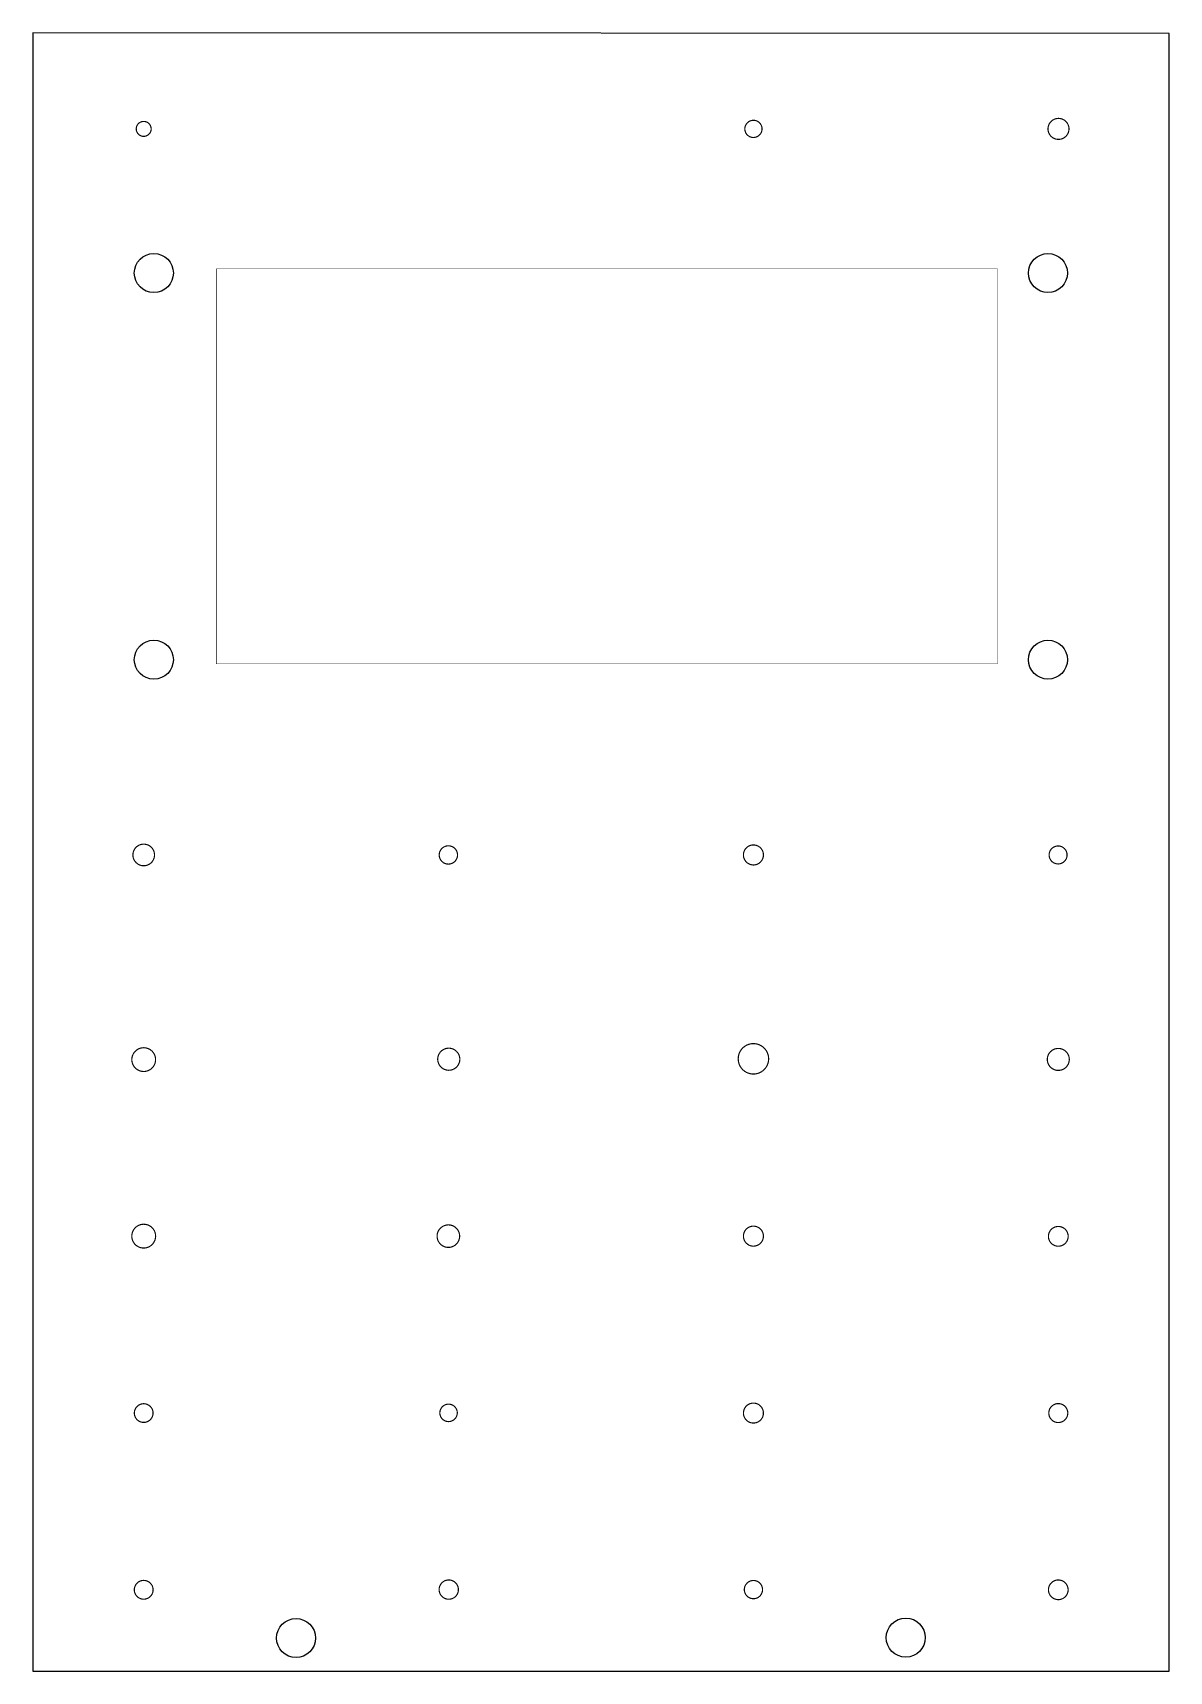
# Model space of a CAD drawing. Extents: x 0 to 74, y 0 to 107.
import ezdxf

# ---------------------------------------------------------------- set-up
doc = ezdxf.new("R2010")
doc.units = 0
doc.layers.add('20', color=253, linetype='CONTINUOUS')
doc.layers.add('21', color=253, linetype='CONTINUOUS')

msp = doc.modelspace()

# ---------------------------------------------------------------- linework, layer by layer
at = {"layer": '20'}
for p, q in [((73.7491, 106.5049), (-0.1524, 106.5557)), ((-0.1524, 106.5557), (-0.1524, 0)), ((73.7491, 0), (73.7491, 106.5049)), ((-0.1524, 0), (73.7491, 0))]:
    msp.add_line(p, q, dxfattribs=at)
for centre in [(7.7216, 90.932), (65.8622, 90.932), (7.7216, 65.786), (65.8622, 65.786), (16.9672, 2.159), (56.6166, 2.1844)]:
    msp.add_circle(centre, 1.27, dxfattribs=at)
at = {"layer": '21'}
for points, const_width in [([(7.0612, 99.8193, 1), (7.0612, 100.7899, 1), (7.0612, 99.8193)], 0.0762), ([(46.7106, 99.7452, 1), (46.7106, 100.864, 1), (46.7106, 99.7452)], 0.0762), ([(66.548, 99.6221, 1), (66.548, 100.9871, 1), (66.548, 99.6221)], 0.0762), ([(11.7856, 91.2177, 1), (11.7856, 91.205)], 0.0127), ([(11.7919, 91.2114, 1), (11.7793, 91.2114)], 0.0127), ([(62.5919, 91.2114, 1), (62.5793, 91.2114)], 0.0127), ([(62.5856, 91.205, 1), (62.5856, 91.2177)], 0.0127), ([(11.7856, 65.513, 1), (11.7856, 65.5003)], 0.0127), ([(11.7793, 65.5066, 1), (11.7919, 65.5066)], 0.0127), ([(62.5793, 65.5066, 1), (62.5919, 65.5066)], 0.0127), ([(62.5856, 65.5003, 1), (62.5856, 65.513)], 0.0127), ([(7.0612, 52.3835, 1), (7.0612, 53.7885, 1), (7.0612, 52.3835)], 0.0762), ([(26.8732, 52.4909, 1), (26.8732, 53.6811, 1), (26.8732, 52.4909)], 0.0762), ([(46.7106, 52.4354, 1), (46.7106, 53.7366, 1), (46.7106, 52.4354)], 0.0762), ([(66.5226, 52.5013, 1), (66.5226, 53.6708, 1), (66.5226, 52.5013)], 0.0762), ([(7.0612, 39.0039, 1), (7.0612, 40.5489, 1), (7.0612, 39.0039)], 0.0762), ([(26.8986, 39.0834, 1), (26.8986, 40.5202, 1), (26.8986, 39.0834)], 0.0762), ([(46.7106, 38.8379, 1), (46.7106, 40.8165, 1), (46.7106, 38.8379)], 0.0762), ([(66.5353, 39.0741, 1), (66.5353, 40.5041, 1), (66.5353, 39.0741)], 0.0762), ([(7.0612, 27.5214, 1), (7.0612, 29.0698, 1), (7.0612, 27.5214)], 0.0762), ([(26.8732, 27.563, 1), (26.8732, 29.0282, 1), (26.8732, 27.563)], 0.0762), ([(46.7106, 27.645, 1), (46.7106, 28.9462, 1), (46.7106, 27.645)], 0.0762), ([(66.5353, 27.6403, 1), (66.5353, 28.9255, 1), (66.5353, 27.6403)], 0.0762), ([(7.0612, 16.1813, 1), (7.0612, 17.3975, 1), (7.0612, 16.1813)], 0.0762), ([(26.8859, 16.2346, 1), (26.8859, 17.3696, 1), (26.8859, 16.2346)], 0.0762), ([(46.7106, 16.1403, 1), (46.7106, 17.4385, 1), (46.7106, 16.1403)], 0.0762), ([(66.5353, 16.1722, 1), (66.5353, 17.4066, 1), (66.5353, 16.1722)], 0.0762), ([(7.0612, 4.6852, 1), (7.0612, 5.9066, 1), (7.0612, 4.6852)], 0.0762), ([(26.8986, 4.6813, 1), (26.8986, 5.9359, 1), (26.8986, 4.6813)], 0.0762), ([(46.7106, 4.7162, 1), (46.7106, 5.901, 1), (46.7106, 4.7162)], 0.0762), ([(66.5353, 4.6567, 1), (66.5353, 5.9351, 1), (66.5353, 4.6567)], 0.0762)]:
    msp.add_lwpolyline(points, format="xyb", dxfattribs=dict(at, const_width=const_width))
at = {"layer": '21', "const_width": 0.0254}
for points in [[(11.7856, 91.2114), (62.5856, 91.2114)], [(11.7856, 65.5066), (11.7856, 91.2114)], [(62.5856, 91.2114), (62.5856, 65.5066)], [(62.5856, 65.5066), (11.7856, 65.5066)]]:
    msp.add_lwpolyline(points, dxfattribs=at)

doc.saveas('drawing.dxf')
